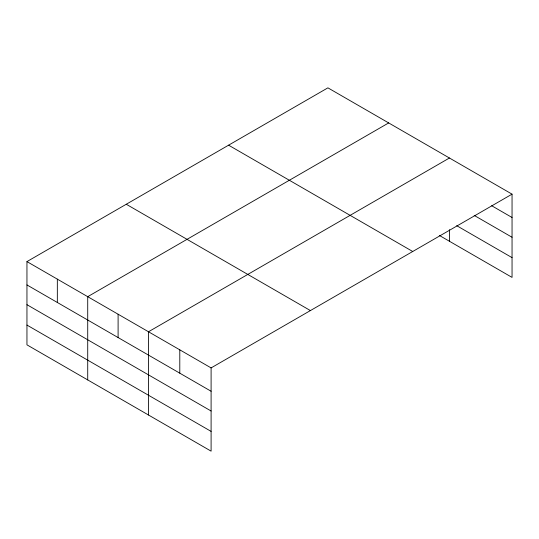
<?xml version="1.0" encoding="UTF-8"?>
<svg xmlns="http://www.w3.org/2000/svg" width="539" height="539" viewBox="0 0 539 539"><rect width="100%" height="100%" fill="white"/><g stroke="black" fill="none" stroke-linecap="round" stroke-linejoin="round"><path stroke-width="0.81" d="M512.05 194.155L327.901 87.844L26.95 261.597L26.95 344.845L211.099 451.156L211.099 367.908L512.05 194.155L512.05 277.403L439.312 235.408M388.673 122.926L87.716 296.679L87.716 379.928M449.438 158.008L148.488 331.761L148.488 415.01M491.662 205.723L512.05 217.487M474.192 215.405L512.05 237.261M456.722 225.686L512.05 257.635M228.59 145.18L412.733 251.497M126.267 204.254L310.41 310.572M26.95 261.597L211.099 367.908M26.95 284.929L211.099 391.247M26.95 304.697L211.099 411.014M26.95 325.071L211.099 431.389M449.438 229.722L449.438 241.256M179.79 349.838L179.79 373.17M118.102 314.224L118.102 337.555M57.336 279.135L57.336 302.467"/></g></svg>
